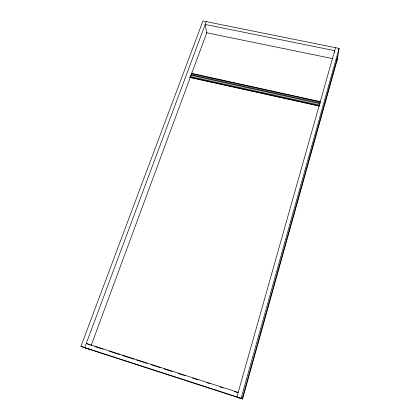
<?xml version="1.0" encoding="UTF-8"?>
<svg xmlns="http://www.w3.org/2000/svg" width="420" height="420" viewBox="0 0 420 420"><rect width="100%" height="100%" fill="white"/><g stroke="black" fill="none" stroke-linecap="round" stroke-linejoin="round"><path stroke-width="0.63" d="M334.404 52.526L334.682 50.652L205.17 24.454L206.745 32.797L332.834 58.643M336.808 61.147L337.229 58.511M87.623 348.815L80.923 346.343L202.96 21L339.077 48.4L337.349 59.21L242.519 399L85.99 348.212M242.519 399L241.148 398.233L339.077 48.4M242.188 398.816L337.769 56.563M335.517 47.686L236.922 396.869L238.072 397.483M91.061 345.723L206.855 32.503M206.215 21.656L84.725 347.571L90.069 349.608M191.289 73.3L320.602 101.714M191.368 73.61L320.56 102.013M191.011 74.582L320.271 103.042M190.57 75.243L320.019 103.777M189.84 76.424L319.688 105.105M189.845 77.186L319.447 105.845M189.929 77.495L319.41 106.139M238.182 392.411L86.258 343.455L90.09 344.962M94.915 346.6L103.005 349.209M109.232 351.215L119.81 354.627M122.299 355.425L134.122 359.242M136.61 360.04L147.189 363.452M150.927 364.655L160.262 367.668M163.994 368.87L172.084 371.48M178.306 373.485L185.152 375.69M192.623 378.1L198.219 379.906M206.934 382.715L210.047 383.717M220.001 386.925L223.115 387.928M234.318 391.54L237.426 392.543M80.923 346.343L241.148 398.233M239.442 397.924L239.799 398.118M242.996 395.913L243.322 396.128"/></g></svg>
